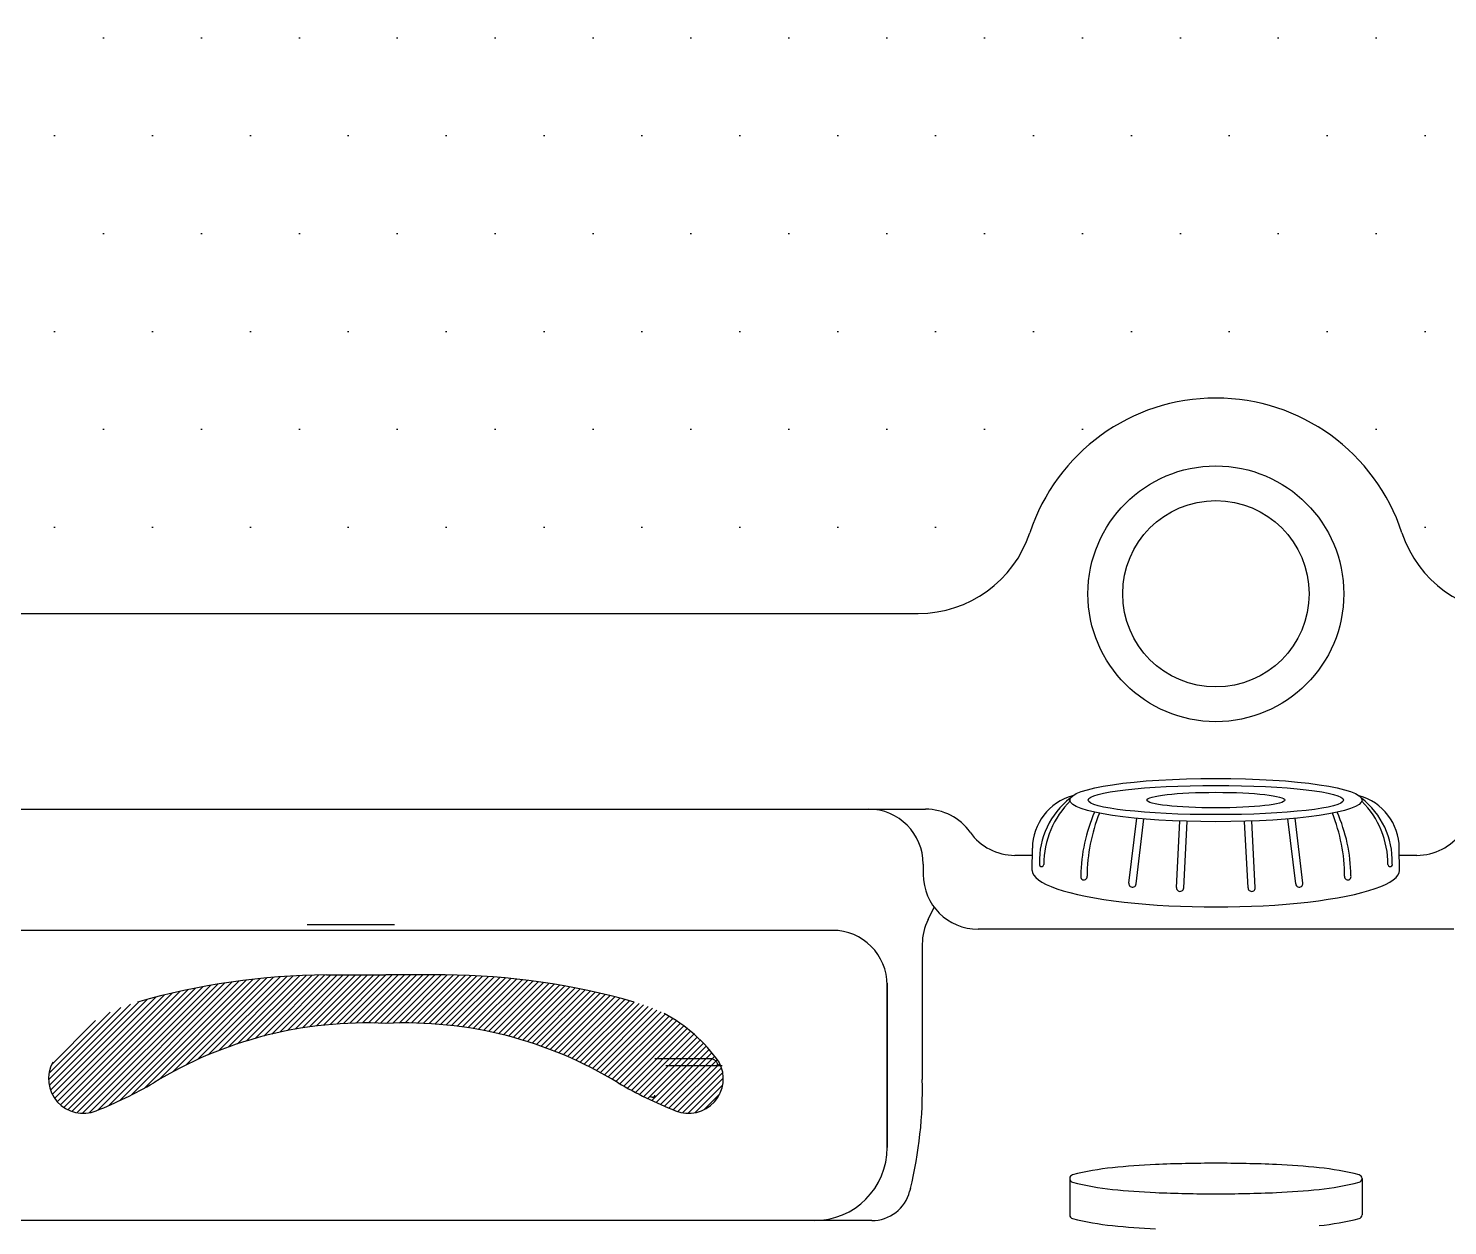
# Model space of a CAD drawing. Header units: millimetres. Extents: x -1219.8 to -1218.3, y 2265.08 to 2266.13.
# Drawn here: x -1219.192 to -1218.8296, y 2265.3447 to 2265.6505 of the extents above; entities that cross this region are included whole.
import ezdxf

# ---------------------------------------------------------------- set-up
doc = ezdxf.new("R2010")
doc.units = ezdxf.units.MM
doc.header["$LTSCALE"] = 10
doc.linetypes.add('HIDDEN', pattern=[0.375, 0.25, -0.125])
doc.layers.add('jacuzzi', color=1, linetype='Continuous')

msp = doc.modelspace()

# ---------------------------------------------------------------- hatches: boundary and pattern name
at = {"layer": 'jacuzzi'}
h = msp.add_hatch(dxfattribs=at)
h.set_pattern_fill('DOTS', color=256, scale=0.400000000000027, style=0)
h.set_pattern_definition([(0, (-1246.272851673961, 2262.148062176421), (0.01250000000000084, 0.02500000000000169), [0, -0.02500000000000169])])
h.paths.add_polyline_path([(-1219.505484023689, 2265.501021476601, -0.3476746003675814), (-1219.534677589236, 2265.524112371692, -0.1153092290777229), (-1219.535706199241, 2265.893432948762, -0.3492362547390632), (-1219.506474601231, 2265.916686566191), (-1218.601040669743, 2265.916686566191, -0.349236254746697), (-1218.571809071732, 2265.893432948762, -0.1153092290775772), (-1218.572837681737, 2265.524112371692, -0.3476746003651097), (-1218.602031247284, 2265.501021476602), (-1218.812762735014, 2265.501021476602, -0.3239737262547684), (-1218.841262525751, 2265.521653342958, 0.7239304508267217), (-1218.936261828207, 2265.521653342958, -0.3239737262568619), (-1218.964761618944, 2265.501021476602)])
h = msp.add_hatch(dxfattribs=at)
h.set_pattern_fill('ANSI31', color=256, scale=0.008840000000000597, style=0)
h.set_pattern_definition([(45, (-1221.659938367538, 2270.32231077106), (-0.0007813529932111878, 0.0007813529932111878), [])])
h.paths.add_polyline_path([(-1219.041436470589, 2265.38114775647, 0.04001454400635211), (-1219.02647870287, 2265.37389220355, 0.6938377762801112), (-1219.015644654475, 2265.386418191266, 0.1177673447023705), (-1219.029657587985, 2265.398832344255, 0.05198146975727225), (-1219.037289145053, 2265.401763961133, 0.06775724557069143), (-1219.08557429797, 2265.408678620378), (-1219.100738047442, 2265.408678620378), (-1219.115901796915, 2265.408678620378, 0.06775724556755786), (-1219.16418694983, 2265.401763961133, 0.05198146975716889), (-1219.171818506898, 2265.398832344255, 0.1177673447022115), (-1219.185831440408, 2265.386418191266, 0.6938377762794881), (-1219.174997392013, 2265.37389220355, 0.04001454400627522), (-1219.160039624294, 2265.38114775647, -0.1502414616671139), (-1219.100738047442, 2265.396302620378, -0.1502414616665997)])

# ---------------------------------------------------------------- linework, layer by layer
for p, q in [((-1219.505484023689, 2265.501021476602), (-1218.964761618943, 2265.501021476602)), ((-1219.526727969587, 2265.451021476602), (-1218.962927744756, 2265.451021476602)), ((-1218.910953838126, 2265.432145502009), (-1218.908984103924, 2265.44869700023)), ((-1218.90915708531, 2265.431918012569), (-1218.907117428104, 2265.448529687443)), ((-1218.898831669536, 2265.431016312668), (-1218.897963642826, 2265.447984520236)), ((-1218.896986227738, 2265.430918618883), (-1218.896095144723, 2265.447921495681)), ((-1218.880538194604, 2265.430918618883), (-1218.881429263383, 2265.447921224056)), ((-1218.878692752805, 2265.431016312668), (-1218.879560761881, 2265.447984175529)), ((-1218.868367337031, 2265.431918012569), (-1218.870406901046, 2265.448528928468)), ((-1218.866570584215, 2265.432145502009), (-1218.868540215447, 2265.448696134974)), ((-1218.935662245363, 2265.43535918664), (-1218.935612308728, 2265.441081358137)), ((-1218.935662176979, 2265.43535918664), (-1218.935612240344, 2265.441081358137)), ((-1218.841862176979, 2265.43535918664), (-1218.841912113613, 2265.441081358137)), ((-1218.963497953289, 2265.437021476602), (-1218.963497953289, 2265.434372484895)), ((-1218.935628472598, 2265.439229162133), (-1218.940095510312, 2265.439229162133)), ((-1218.837428843645, 2265.439229162133), (-1218.841895949743, 2265.439229162133)), ((-1218.962269874826, 2265.422835406419), (-1218.960702571553, 2265.42597864611)), ((-1218.986682802698, 2265.420077984532), (-1219.290424302153, 2265.420077984532)), ((-1218.828026400668, 2265.420372484895), (-1218.949497953289, 2265.420372484895)), ((-1218.963740932404, 2265.416588358971), (-1218.963740932404, 2265.381986926061)), ((-1219.115901796915, 2265.408678620378), (-1219.100738047442, 2265.408678620378)), ((-1219.085574297968, 2265.408678620378), (-1219.100738047442, 2265.408678620378)), ((-1218.972682802698, 2265.406611317865), (-1218.972682802698, 2265.364611317865)), ((-1218.972682802698, 2265.364611317865), (-1218.972682802698, 2265.406077984532)), ((-1218.926095510312, 2265.356681576023), (-1218.926095510312, 2265.347416110492)), ((-1218.851428843645, 2265.356681576023), (-1218.851428843645, 2265.347416110492)), ((-1218.96676814175, 2265.354173896491), (-1218.966968390218, 2265.353409736987)), ((-1218.976641766564, 2265.345944651198), (-1219.526727969587, 2265.345944651198))]:
    msp.add_line(p, q, dxfattribs=at)
at = {"layer": 'jacuzzi', "linetype": 'HIDDEN'}
for p, q in [((-1219.105172636512, 2265.4214708302), (-1219.120818786019, 2265.4214708302)), ((-1219.105172636512, 2265.4214708302), (-1219.120818786019, 2265.4214708302)), ((-1219.098504634362, 2265.421469049801), (-1219.106465421997, 2265.421469049801)), ((-1219.029243994313, 2265.385546720559), (-1219.014871260138, 2265.385546720559)), ((-1219.032687550971, 2265.377447823801), (-1219.033160935068, 2265.377447823801))]:
    msp.add_line(p, q, dxfattribs=at)
msp.add_lwpolyline([(-1219.017687588091, 2265.387226952932), (-1219.032017385257, 2265.387226952932)], dxfattribs=at)
at = {"layer": 'jacuzzi'}
for radius in [0.03266666666667094, 0.02380000000000311]:
    msp.add_circle((-1218.888762176979, 2265.506039786886), radius, dxfattribs=at)
for centre, radius, start, end in [((-1218.888762176979, 2265.506039786886), 0.05000000000000338, 18.1961522425014, 161.8038477574986), ((-1218.964761618943, 2265.531021476602), 0.03000000000000203, 270, 341.8038477574985), ((-1218.812762735014, 2265.531021476602), 0.03000000000000203, 198.1961522425014, 270), ((-1218.921612773422, 2265.44095918664), 0.01400000000000183, 105.4908648961935, 179.500000000038), ((-1218.855911580536, 2265.44095918664), 0.01400000000000183, 0.4999999999619967, 74.44718064560772), ((-1218.977497953289, 2265.437021476602), 0.01400000000000094, 0, 90), ((-1218.962927744756, 2265.437021476602), 0.01400000000000094, 35.36941110086404, 90), ((-1218.913444246995, 2265.437749149803), 0.02037943362825351, 127.8314211313663, 181.6455678361048), ((-1218.910008512592, 2265.43697094482), 0.02270506436316679, 134.3309302407945, 180.2321146441271), ((-1218.864080175346, 2265.437749149803), 0.02037943362825351, 358.3544321638952, 52.10820052520896), ((-1218.867515909749, 2265.43697094482), 0.02270506436316679, 359.7678853558729, 45.07390580518862), ((-1218.882208194366, 2265.433660604269), 0.04103722673805157, 156.1373309959733, 179.4440408260699), ((-1218.877456667054, 2265.433656778232), 0.04419826365034324, 158.2862808796306, 179.6439510000973), ((-1218.900067755287, 2265.433656778232), 0.04419826365034324, 0.3560489999026951, 21.71139901230439), ((-1218.895316227975, 2265.433660604269), 0.04103722673805157, 0.5559591739300714, 23.85986118343361), ((-1218.940095510312, 2265.453229162133), 0.01400000000000183, 215.3694111008641, 270), ((-1218.837428843645, 2265.453229162133), 0.01400000000000183, 270, 324.630588899136), ((-1218.933282282086, 2265.436952037246), 0.0005735654342381261, 158.3204289766189, 352.6804351489301), ((-1218.844242140256, 2265.436952037246), 0.0005735654342381261, 187.3195648510699, 21.67957102338113), ((-1218.949497953289, 2265.434372484895), 0.01400000000000183, 180, 270), ((-1218.922466228031, 2265.433777411032), 0.0008266268958346211, 160.0987201925802, 10.73855023599691), ((-1218.85505819431, 2265.433777411032), 0.0008266268958346211, 169.2614497640031, 19.90127980741978), ((-1218.910059366478, 2265.432000916788), 0.0009060819035278362, 170.8179506739964, 354.7502375733672), ((-1218.897909466905, 2265.430957675654), 0.0009240649282550052, 176.3618225494441, 357.577599924629), ((-1218.879614955436, 2265.430957675654), 0.0009240649282550052, 182.422400075371, 3.638177450555864), ((-1218.867465055863, 2265.432000916788), 0.0009060819035278362, 185.2497624266328, 9.182049326003604), ((-1218.949740932404, 2265.416588358971), 0.0140000000001661, 153.4979302650832, 180), ((-1218.949740932404, 2265.416588358971), 0.01400000000000183, 153.4979302627515, 180), ((-1218.986682802698, 2265.406077984532), 0.01400000000000183, 0, 90), ((-1218.986682802698, 2265.406077984532), 0.01400000000000183, 0, 90), ((-1219.114648883634, 2265.227884264896), 0.1807986968038213, 90.39705605773729, 105.9021736199144), ((-1219.086827211249, 2265.227884264896), 0.1807986968038223, 74.09782638008562, 89.60294394226271), ((-1219.105740545331, 2265.29227546084), 0.1041473710984774, 87.24685950952818, 121.4240412427241), ((-1219.095735549553, 2265.29227546084), 0.1041473710983743, 58.57595875727592, 92.75314049047184), ((-1219.048638756641, 2265.36329076484), 0.04029253815358724, 35.02877988997033, 61.89531788565974), ((-1219.178073868671, 2265.382179597072), 0.008840000000000597, 151.3486210066808, 292.3935785740631), ((-1219.023402226212, 2265.382179597072), 0.008840000000000597, 247.6064214259369, 28.65137899331918), ((-1219.069423654911, 2265.379418324907), 0.1057139326124918, 346.1843065395636, 1.392290368103936), ((-1219.212776649729, 2265.470822417005), 0.1040323920418522, 291.4659840464313, 300.4594805587327), ((-1218.988699445154, 2265.470822417005), 0.1040323920418522, 239.5405194412673, 248.5340159535687), ((-1218.991349469364, 2265.364611317865), 0.01866666666666884, 270, 0), ((-1218.896404646788, 2265.180004852544), 0.1804137484902895, 92.47919308009736, 95.9673691927521), ((-1218.888762176979, 2265.00349260232), 0.3570913696652488, 90, 92.47919308009736), ((-1218.888762176979, 2265.00349260232), 0.3570913696655273, 87.52080691990263, 90), ((-1218.881119707169, 2265.180004852544), 0.1804137484904971, 84.0326308072479, 87.52080691990263), ((-1218.925115907803, 2265.356681576023), 0.0009796025091867093, 104.1631152879099, 180), ((-1218.925115907803, 2265.356681576023), 0.0009796025091867774, 180, 255.8368847120901), ((-1218.907629134541, 2265.287386970319), 0.07244658522727411, 95.9673691927521, 104.1631152879099), ((-1218.869895219416, 2265.287386970319), 0.07244658522697485, 75.83688471209005, 84.0326308072479), ((-1218.852408446154, 2265.356681576023), 0.0009796025091812596, 0, 75.83688471209005), ((-1218.852408446154, 2265.356681576023), 0.0009796025091810075, 284.1631152879099, 0), ((-1218.976641766564, 2265.355944651199), 0.01000000000000068, 270, 345.3157868527273), ((-1218.907629134541, 2265.425976181727), 0.0724465852272934, 255.8368847120901, 264.0326308072479), ((-1218.896404646788, 2265.533358299502), 0.1804137484900401, 264.0326308072479, 267.5208069199027), ((-1218.888762176979, 2265.709870549726), 0.3570913696646648, 267.5208069199027, 270), ((-1218.888762176979, 2265.709870549726), 0.3570913696645392, 270, 272.4791930800974), ((-1218.881119707169, 2265.533358299502), 0.1804137484898486, 272.4791930800974, 275.9673691927521), ((-1218.869895219416, 2265.425976181727), 0.0724465852271317, 275.9673691927521, 284.1631152879099), ((-1218.925115907803, 2265.347416110492), 0.0009796025091867774, 180, 255.8368847120901), ((-1218.907629134541, 2265.416710716197), 0.0724465852272934, 255.8368847120901, 264.0326308072479), ((-1218.869895219416, 2265.416710716197), 0.0724465852271317, 275.9673691927521, 284.1631152879099), ((-1218.852408446154, 2265.347416110492), 0.0009796025091810075, 284.1631152879099, 0), ((-1218.896404646788, 2265.524092833971), 0.1804137484900401, 264.0326308072479, 267.5208069199027)]:
    msp.add_arc(centre, radius, start, end, dxfattribs=at)
at = {"layer": 'jacuzzi', "linetype": 'HIDDEN'}
for centre, radius, start, end in [((-1219.017687588091, 2265.385546720559), 0.001680232372795136, 0, 90), ((-1219.032687550971, 2265.378141172899), 0.0006933490982029732, 270, 345.1417497092017)]:
    msp.add_arc(centre, radius, start, end, dxfattribs=at)
at = {"layer": 'jacuzzi'}
for major_axis, ratio in [((-0.03733333333333821, 9.143727441874944e-18), 0.1484004069373981), ((-0.03260047104915624, 1.99613719921996e-18), 0.1143745729800754), ((-0.01764426274061429, 1.080363813033387e-18), 0.112343880361296)]:
    msp.add_ellipse((-1218.888757635487, 2265.453353718343), major_axis=major_axis, ratio=ratio, dxfattribs=at)
msp.add_ellipse((-1218.888762176979, 2265.43535918664), major_axis=(-0.04690000000000617, 1.148680759885541e-17), ratio=0.1983072682036325, start_param=6.281173958075647, end_param=9.42823915993711, dxfattribs=at)

doc.saveas('drawing.dxf')
